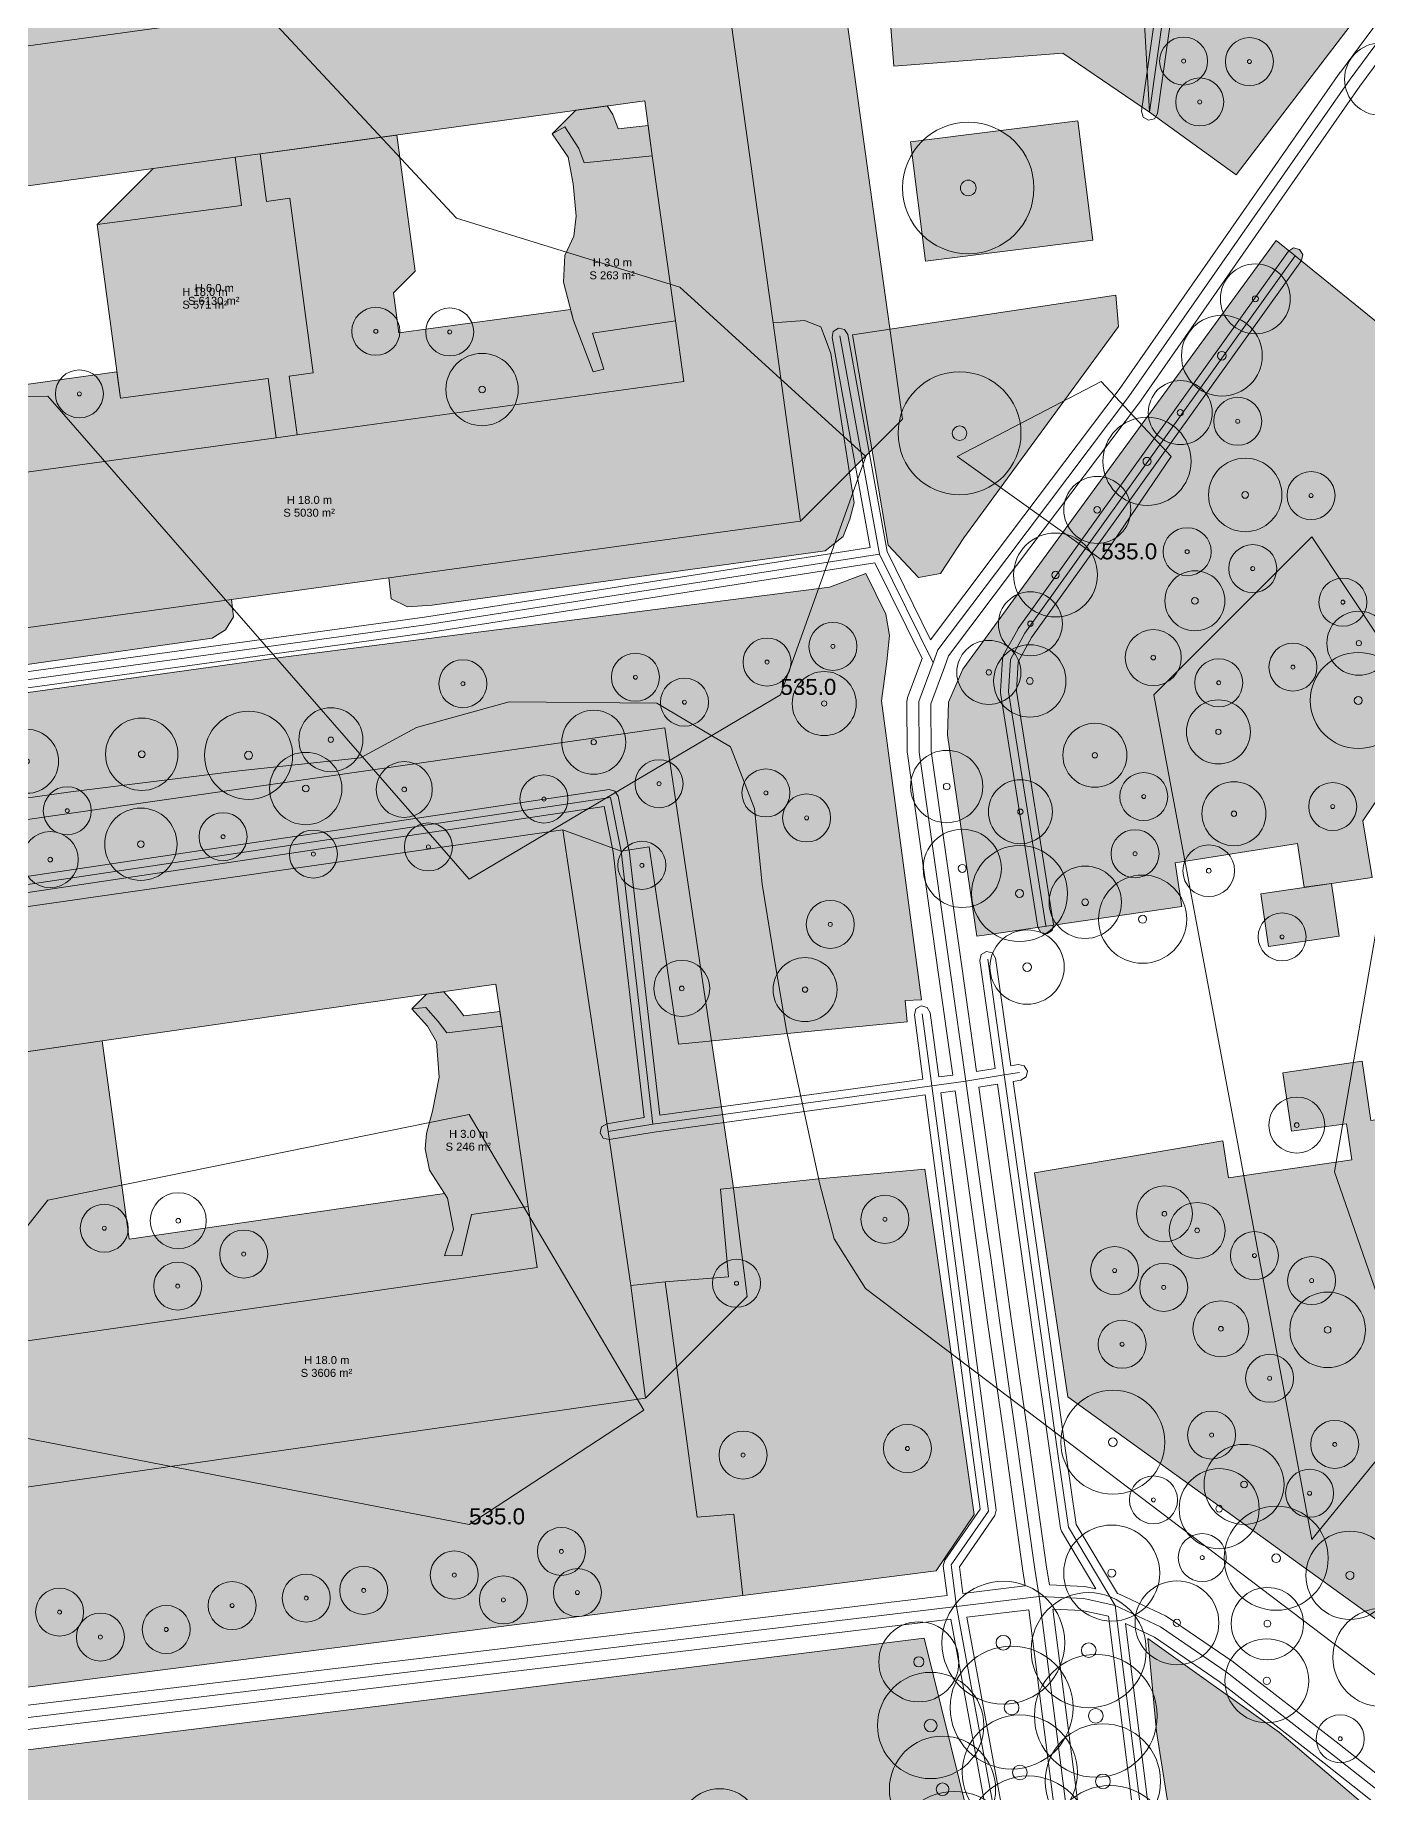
# Model space of a CAD drawing. Header units: metres. Extents: x -6 to 981, y -3 to 1020.
# Drawn here: x 485.7 to 652.2, y 622.7 to 842.3 of the extents above; entities that cross this region are included whole.
import ezdxf

# ---------------------------------------------------------------- set-up
doc = ezdxf.new("R2010")
doc.units = ezdxf.units.M
doc.header["$MEASUREMENT"] = 0
for name, color, linetype, lineweight, true_color in [('TPX_BUILDING_AREAS_TEXT', 7, 'CONTINUOUS', 0, 0x000000), ('TPX_BUILDING_HEIGHTS_TEXT', 7, 'CONTINUOUS', 0, 0x000000), ('TPX_BUILDINGS', 7, 'CONTINUOUS', 0, 0x000000), ('TPX_BUILDINGS_HATCH', 7, 'CONTINUOUS', 0, 0xf0f0f0), ('TPX_BUILDINGS_SHADOWS_HATCH', 7, 'CONTINUOUS', 0, 0x000000), ('TPX_BUILDINGS_SHADOWS_OUTLINES', 7, 'CONTINUOUS', 0, 0x000000), ('TPX_CONTOUR_LINES_5M', 7, 'CONTINUOUS', 0, 0x969696), ('TPX_CONTOUR_LINES_5M_TEXT', 7, 'CONTINUOUS', 0, 0x000000), ('TPX_ROADS_AXES', 7, 'CONTINUOUS', 0, 0x323232), ('TPX_ROADS_CONTOURS', 7, 'CONTINUOUS', 0, 0x646464), ('TPX_ROADS_HATCH', 7, 'CONTINUOUS', 0, 0xc8c8c8), ('TPX_VEGETATION_GREEN_SPACES', 7, 'CONTINUOUS', 0, 0x58ba48), ('TPX_VEGETATION_GREEN_SPACES_HATCH', 7, 'CONTINUOUS', 0, 0x58ba48), ('TPX_VEGETATION_TREES_INDIVIDUAL', 7, 'CONTINUOUS', 0, 0x136734), ('TPX_WATERWAYS', 7, 'CONTINUOUS', 0, 0x7aafdf)]:
    doc.layers.add(name, color=color, linetype=linetype, lineweight=lineweight, true_color=true_color)
doc.styles.add('TPX_TEXTE', font='arial.ttf')

# ---------------------------------------------------------------- blocks, each defined once
blk = doc.blocks.new('TREETR005_CR052')
at = {"layer": 'TPX_VEGETATION_TREES_INDIVIDUAL'}
for radius in [5.24, 0.458]:
    blk.add_circle((0, 0, 0.04), radius, dxfattribs=at)
blk = doc.blocks.new('TREETR004_CR044')
at = {"layer": 'TPX_VEGETATION_TREES_INDIVIDUAL'}
for radius in [4.37, 0.375]:
    blk.add_circle((0, 0, 0.04), radius, dxfattribs=at)
blk = doc.blocks.new('TREETR004_CR042')
at = {"layer": 'TPX_VEGETATION_TREES_INDIVIDUAL'}
for radius in [4.19, 0.417]:
    blk.add_circle((0, 0, 0.04), radius, dxfattribs=at)
blk = doc.blocks.new('TREETR003_CR032')
at = {"layer": 'TPX_VEGETATION_TREES_INDIVIDUAL'}
for radius in [3.23, 0.292]:
    blk.add_circle((0, 0, 0.04), radius, dxfattribs=at)
blk = doc.blocks.new('TREETR003_CR040')
at = {"layer": 'TPX_VEGETATION_TREES_INDIVIDUAL'}
for radius in [4, 0.333]:
    blk.add_circle((0, 0, 0.04), radius, dxfattribs=at)
blk = doc.blocks.new('TREETR009_CR077')
at = {"layer": 'TPX_VEGETATION_TREES_INDIVIDUAL'}
for radius in [7.68, 0.914]:
    blk.add_circle((0, 0, 0.04), radius, dxfattribs=at)
blk = doc.blocks.new('TREETR010_CR082')
at = {"layer": 'TPX_VEGETATION_TREES_INDIVIDUAL'}
for radius in [8.21, 0.978]:
    blk.add_circle((0, 0, 0.04), radius, dxfattribs=at)
blk = doc.blocks.new('TREETR003_CR030')
at = {"layer": 'TPX_VEGETATION_TREES_INDIVIDUAL'}
for radius in [3, 0.25]:
    blk.add_circle((0, 0, 0.04), radius, dxfattribs=at)
blk = doc.blocks.new('TREETR003_CR035')
at = {"layer": 'TPX_VEGETATION_TREES_INDIVIDUAL'}
for radius in [3.5, 0.292]:
    blk.add_circle((0, 0, 0.04), radius, dxfattribs=at)
blk = doc.blocks.new('TREETR005_CR065')
at = {"layer": 'TPX_VEGETATION_TREES_INDIVIDUAL'}
for radius in [6.5, 0.542]:
    blk.add_circle((0, 0, 0.04), radius, dxfattribs=at)
blk = doc.blocks.new('TREETR005_CR049')
at = {"layer": 'TPX_VEGETATION_TREES_INDIVIDUAL'}
for radius in [4.89, 0.5]:
    blk.add_circle((0, 0, 0.04), radius, dxfattribs=at)
blk = doc.blocks.new('TREETR004_CR047')
at = {"layer": 'TPX_VEGETATION_TREES_INDIVIDUAL'}
for radius in [4.72, 0.417]:
    blk.add_circle((0, 0, 0.04), radius, dxfattribs=at)
blk = doc.blocks.new('TREETR005_CR060')
at = {"layer": 'TPX_VEGETATION_TREES_INDIVIDUAL'}
for radius in [6, 0.5]:
    blk.add_circle((0, 0, 0.04), radius, dxfattribs=at)
blk = doc.blocks.new('TREETR008_CR066')
at = {"layer": 'TPX_VEGETATION_TREES_INDIVIDUAL'}
for radius in [6.64, 0.792]:
    blk.add_circle((0, 0, 0.04), radius, dxfattribs=at)
blk = doc.blocks.new('TREETR005_CR062')
at = {"layer": 'TPX_VEGETATION_TREES_INDIVIDUAL'}
for radius in [6.15, 0.542]:
    blk.add_circle((0, 0, 0.04), radius, dxfattribs=at)
blk = doc.blocks.new('TREETR009_CR072')
at = {"layer": 'TPX_VEGETATION_TREES_INDIVIDUAL'}
for radius in [7.2, 0.917]:
    blk.add_circle((0, 0, 0.04), radius, dxfattribs=at)
blk = doc.blocks.new('TREETR006_CR050')
at = {"layer": 'TPX_VEGETATION_TREES_INDIVIDUAL'}
for radius in [5, 0.625]:
    blk.add_circle((0, 0, 0.04), radius, dxfattribs=at)
blk = doc.blocks.new('TREETR005_CR055')
at = {"layer": 'TPX_VEGETATION_TREES_INDIVIDUAL'}
for radius in [5.51, 0.5]:
    blk.add_circle((0, 0, 0.04), radius, dxfattribs=at)
blk = doc.blocks.new('TREETR005_CR046')
at = {"layer": 'TPX_VEGETATION_TREES_INDIVIDUAL'}
for radius in [4.64, 0.542]:
    blk.add_circle((0, 0, 0.04), radius, dxfattribs=at)
blk = doc.blocks.new('TREETR005_CR051')
at = {"layer": 'TPX_VEGETATION_TREES_INDIVIDUAL'}
for radius in [5.05, 0.542]:
    blk.add_circle((0, 0, 0.04), radius, dxfattribs=at)
blk = doc.blocks.new('TREETR004_CR038')
at = {"layer": 'TPX_VEGETATION_TREES_INDIVIDUAL'}
for radius in [3.75, 0.417]:
    blk.add_circle((0, 0, 0.04), radius, dxfattribs=at)
blk = doc.blocks.new('TREETR004_CR050')
at = {"layer": 'TPX_VEGETATION_TREES_INDIVIDUAL'}
for radius in [5, 0.417]:
    blk.add_circle((0, 0, 0.04), radius, dxfattribs=at)
blk = doc.blocks.new('TREETR004_CR046')
at = {"layer": 'TPX_VEGETATION_TREES_INDIVIDUAL'}
for radius in [4.59, 0.417]:
    blk.add_circle((0, 0, 0.04), radius, dxfattribs=at)
blk = doc.blocks.new('TREETR004_CR045')
at = {"layer": 'TPX_VEGETATION_TREES_INDIVIDUAL'}
for radius in [4.52, 0.417]:
    blk.add_circle((0, 0, 0.04), radius, dxfattribs=at)
blk = doc.blocks.new('TREETR004_CR040')
at = {"layer": 'TPX_VEGETATION_TREES_INDIVIDUAL'}
for radius in [4, 0.375]:
    blk.add_circle((0, 0, 0.04), radius, dxfattribs=at)

msp = doc.modelspace()

# ---------------------------------------------------------------- hatches: boundary and pattern name
at = {"layer": 'TPX_BUILDINGS_HATCH'}
h = msp.add_hatch(color=256, dxfattribs=at)
h.paths.add_polyline_path([(509.03, 844.35), (446.89, 835.79), (449.28, 818.61), (456.77, 819.65), (460.63, 820.18), (510.65, 827.08), (511.46, 821.05), (493.43, 818.68), (496.32, 796.99), (514.8, 799.43), (515.78, 792.03), (465.79, 785.13), (462.84, 784.72), (454.07, 783.52), (456.73, 764.45), (510.23, 771.81), (529.88, 774.52), (581.34, 781.6), (577.9, 806.37), (575.6, 822.91), (571.41, 852.94), (562.67, 851.74), (558.16, 851.12), (512.13, 844.78), (506.97, 879.75), (502.93, 879.2), (503.72, 873.84), (485.75, 871.22), (487.1, 862.02), (488.9, 849.84), (507.82, 852.6), (509.03, 844.35)])
h.paths.add_polyline_path([(513.79, 827.5), (561.86, 834.14), (562.81, 827.28), (565.69, 806.63), (566.75, 799.05), (518.41, 792.39), (517.43, 799.72), (520.43, 800.12), (517.51, 821.96), (514.57, 821.57), (513.79, 827.5)], flags=16)
for points in [[(509.03, 844.35), (446.89, 835.79), (449.28, 818.61), (456.77, 819.65), (460.63, 820.18), (510.65, 827.08), (513.79, 827.5), (561.86, 834.14), (562.81, 827.28), (565.69, 806.63), (566.75, 799.05), (518.41, 792.39), (515.78, 792.03), (465.79, 785.13), (462.84, 784.72), (454.07, 783.52), (456.73, 764.45), (510.23, 771.81), (529.88, 774.52), (581.34, 781.6), (577.9, 806.37), (575.6, 822.91), (571.41, 852.94), (562.67, 851.74), (558.16, 851.12), (512.13, 844.78), (509.03, 844.35)], [(551.86, 830.87), (550.29, 829.99), (552.28, 827.09), (552.91, 823.75), (553.29, 819.7), (552.98, 817.24), (551.87, 814.8), (551.7, 811.46), (552.94, 806.67), (555.43, 800.26), (556.76, 800.58), (555.33, 805.11), (565.69, 806.63), (562.81, 827.28), (554.28, 826.39), (553.63, 828.19), (551.86, 830.87)], [(551.86, 830.87), (550.29, 829.99), (552.28, 827.09), (552.91, 823.75), (553.29, 819.7), (552.98, 817.24), (551.87, 814.8), (551.7, 811.46), (552.94, 806.67), (555.43, 800.26), (556.76, 800.58), (555.33, 805.11), (565.69, 806.63), (562.81, 827.28), (554.28, 826.39), (553.63, 828.19), (551.86, 830.87)], [(511.46, 821.05), (493.43, 818.68), (496.32, 796.99), (514.8, 799.43), (515.78, 792.03), (518.41, 792.39), (517.43, 799.72), (520.43, 800.12), (517.51, 821.96), (514.57, 821.57), (513.79, 827.5), (510.65, 827.08), (511.46, 821.05)], [(551.64, 743.03), (464.12, 730.47), (465.11, 723.6), (466.69, 712.72), (475.94, 714.05), (479.84, 714.62), (543.27, 723.73), (544.03, 718.48), (547.31, 695.96), (548.41, 688.32), (484.71, 679.17), (481.38, 678.69), (470.94, 677.18), (473.54, 659.28), (561.95, 671.98), (560.14, 686.08), (557.27, 705.32), (551.64, 743.03)], [(534.51, 720.82), (532.75, 720.64), (534.69, 718.49), (535.84, 716.55), (536.17, 712.11), (535.35, 707.87), (534.6, 705.09), (534.43, 703.16), (534.95, 700.51), (537.19, 697.01), (537.94, 693.13), (536.82, 689.78), (539.02, 689.85), (540.22, 694.96), (547.31, 695.96), (544.03, 718.48), (537.14, 717.67), (536.05, 719.07), (534.51, 720.82)]]:
    msp.add_hatch(color=256, dxfattribs=at).paths.add_polyline_path(points)
at = {"layer": 'TPX_BUILDINGS_SHADOWS_HATCH'}
for points in [[(499.15, 903.98), (490.66, 895.49), (563.72, 905.39), (565.04, 895.68), (568.82, 895.91), (570.77, 900.19), (571.82, 900.37), (569.67, 893.83), (569.6, 889.56), (570.89, 884.65), (572.42, 881.75), (573.96, 878.84), (575.7, 873.49), (575.66, 868.6), (572.46, 861.96), (569.75, 859.75), (561.64, 858.4), (562.67, 851.74), (571.41, 852.94), (575.6, 822.91), (577.9, 806.37), (581.34, 781.6), (594.07, 794.33), (590.63, 819.1), (588.33, 835.64), (584.14, 865.67), (575.4, 864.47), (574.91, 864.4), (576.71, 866.2), (579.9, 872.84), (579.95, 877.73), (578.21, 883.09), (576.67, 886), (575.13, 888.89), (573.84, 893.8), (573.87, 895.51), (574.61, 896.25), (574.23, 899.04), (576.06, 904.61), (575.01, 904.43), (573.67, 903.09), (573.53, 904.16), (572.2, 913.87), (499.15, 903.98)], [(459.62, 848.52), (446.89, 835.79), (509.03, 844.35), (507.82, 852.6), (488.9, 849.84), (488.51, 852.5), (459.62, 848.52)], [(553.25, 832.95), (550.29, 829.99), (551.86, 830.87), (553.63, 828.19), (554.28, 826.39), (562.81, 827.28), (562.29, 831.03), (558.52, 830.64), (557.87, 832.43), (557.17, 833.49), (553.25, 832.95)], [(515.38, 827.72), (513.79, 827.5), (514.57, 821.57), (517.51, 821.96), (520.43, 800.12), (517.43, 799.72), (518.41, 792.39), (566.75, 799.05), (565.69, 806.63), (555.33, 805.11), (556.76, 800.58), (555.43, 800.26), (552.94, 806.67), (552.58, 808.07), (531.14, 805.12), (530.46, 810.15), (533.16, 812.84), (530.88, 829.86), (515.38, 827.72)], [(500.42, 825.67), (493.43, 818.68), (511.46, 821.05), (510.65, 827.08), (500.42, 825.67)], [(461.54, 820.3), (460.63, 820.18), (465.79, 785.13), (515.78, 792.03), (514.8, 799.43), (496.32, 796.99), (495.89, 800.26), (478.52, 797.86), (474.94, 822.15), (461.54, 820.3)], [(476.84, 743.2), (464.12, 730.47), (551.64, 743.03), (557.27, 705.32), (560.14, 686.08), (561.95, 671.98), (574.68, 684.7), (572.86, 698.81), (569.99, 718.05), (564.37, 755.76), (476.84, 743.2)], [(534.6, 722.48), (532.75, 720.64), (534.51, 720.82), (536.05, 719.07), (537.14, 717.67), (544.03, 718.48), (543.76, 720.32), (539.26, 719.79), (538.17, 721.19), (536.76, 722.79), (534.6, 722.48)], [(481.95, 714.92), (479.84, 714.62), (484.71, 679.17), (548.41, 688.32), (547.31, 695.96), (540.22, 694.96), (539.02, 689.85), (536.82, 689.78), (537.94, 693.13), (537.19, 697.01), (536.84, 697.56), (497.44, 691.89), (494.03, 716.66), (481.95, 714.92)]]:
    msp.add_hatch(color=256, dxfattribs=at).paths.add_polyline_path(points)
at = {"layer": 'TPX_ROADS_HATCH'}
msp.add_hatch(color=256, dxfattribs=at).paths.add_polyline_path([(606.56, 764.37), (606.33, 760.35), (606.34, 760.14), (610.99, 730.86), (611.39, 730.21), (612.14, 730.03), (612.79, 730.43), (612.97, 731.18), (608.34, 760.34), (608.55, 764.03), (610.21, 767.05), (643.95, 814.18), (644.12, 814.92), (643.72, 815.57), (642.97, 815.75), (642.32, 815.34), (608.55, 768.17), (608.49, 768.07), (606.68, 764.8), (606.56, 764.37)])
at = {"layer": 'TPX_VEGETATION_GREEN_SPACES_HATCH'}
for points in [[(525.62, 992.13), (508.15, 970.02), (570.08, 926.01), (568.25, 917.02), (588.47, 898.71), (589.11, 888.68), (607.4, 890.09), (623.02, 866.65), (624.96, 832.7), (635.8, 824.88), (663.74, 861.48), (684.19, 886.56), (684.22, 892.2), (682.48, 894.97), (680.12, 896.6), (675.37, 897.54), (669.48, 899.37), (655.03, 903.6), (644.38, 908.33), (631.45, 916.15), (614.79, 928.13), (591.5, 945.1), (528.12, 991.91), (525.62, 992.13)], [(607.4, 890.09), (589.11, 888.68), (593.01, 838.48), (614.12, 840.11), (624.96, 832.7), (623.02, 866.65), (607.4, 890.09)], [(615.98, 831.65), (595.07, 829.03), (596.95, 814.08), (617.86, 816.7), (615.98, 831.65)], [(599.81, 758.99), (599.69, 754.87), (603.38, 729.74), (605.77, 730.08), (629.01, 733.46), (628.14, 738.89), (643.43, 741.3), (644.3, 735.88), (647.68, 736.31), (652.79, 737.07), (651.61, 744.17), (662.82, 760.82), (656.63, 803.85), (643.14, 814.76), (640.77, 816.67), (601.63, 763.11), (599.81, 758.99)], [(620.74, 809.85), (587.84, 804.88), (592.28, 778.6), (596.07, 774.55), (598.83, 775.06), (601.73, 779.53), (621.09, 805.95), (620.74, 809.85)], [(581.34, 781.6), (529.88, 774.52), (530.15, 771.91), (532.2, 770.88), (535.29, 771.1), (584.43, 777.91), (586.68, 779.69), (587.51, 781.84), (588.04, 783.88), (585.14, 802.56), (584.42, 804.48), (583.88, 805.89), (581.84, 806.68), (577.9, 806.37), (581.34, 781.6)], [(451.96, 757.08), (438.73, 755.12), (443.13, 720.41), (447.17, 720.6), (465.11, 723.6), (464.12, 730.47), (551.64, 743.03), (558.91, 740.37), (562.42, 740.91), (566.1, 716.26), (579.69, 717.56), (594.66, 719.03), (594.42, 721.68), (596.46, 721.77), (591.45, 759.13), (592.14, 764.06), (592.46, 767.32), (591.99, 769.97), (589.48, 775.06), (584.97, 773.34), (515.36, 764.44), (452.11, 755.65), (451.96, 757.08)], [(510.23, 771.81), (456.73, 764.45), (457.4, 759.81), (507.81, 766.99), (509.46, 768.02), (510.48, 769.65), (510.23, 771.81)], [(647.68, 736.31), (638.85, 735.02), (639.84, 728.43), (648.66, 729.73), (647.68, 736.31)], [(447.17, 720.6), (443.13, 720.41), (454.58, 635.07), (458.29, 632.5), (555.63, 644.97), (574.13, 647.34), (572.99, 657.52), (568.4, 657.12), (564.43, 686.55), (560.14, 686.08), (561.95, 671.98), (473.54, 659.28), (469.3, 664.23), (456.37, 662.79), (447.17, 720.6)], [(634.12, 704.18), (610.56, 700.15), (614.76, 672.17), (674.93, 628.73), (681.53, 637.08), (683.28, 639.4), (679.02, 642.62), (672.82, 685.66), (673.66, 686.79), (658.76, 700.56), (657.7, 707.41), (652.61, 706.71), (651.52, 714.1), (641.63, 712.67), (642.71, 705.37), (649.59, 706.3), (650.25, 701.79), (634.81, 699.53), (634.12, 704.18)], [(572.32, 687.16), (564.43, 686.55), (568.4, 657.12), (572.99, 657.52), (574.13, 647.34), (598.28, 650.44), (603.05, 657.47), (596.88, 700.63), (583.64, 699.4), (571.32, 698.13), (572.32, 687.16)], [(413.76, 595.67), (398.06, 575.6), (420.86, 559.07), (432.81, 568.61), (441.94, 572), (451.04, 573.35), (460.28, 573), (466.42, 570.39), (472.53, 565.1), (478.11, 558.27), (481.35, 548.02), (481.24, 536.14), (478.83, 525.05), (470.96, 513.07), (518.01, 477.31), (595.93, 582.98), (599.29, 591.8), (603.12, 605.73), (602.31, 619.63), (596.77, 642), (447.57, 623.43), (410.28, 618.84), (413.76, 595.67)], [(623.98, 581.77), (591.94, 537.79), (610.08, 524.24), (666.95, 598.59), (667.97, 603.82), (666.27, 608.86), (641.18, 630.21), (624.75, 641.98), (625.81, 630.36), (630.4, 601.46), (623.98, 581.77)]]:
    msp.add_hatch(color=256, dxfattribs=at).paths.add_polyline_path(points)

# ---------------------------------------------------------------- linework, layer by layer
at = {"layer": 'TPX_BUILDINGS', "elevation": 0.04}
for points in [[(456.73, 764.45), (510.23, 771.81), (529.88, 774.52), (581.34, 781.6), (577.9, 806.37), (575.6, 822.91), (571.41, 852.94), (562.67, 851.74), (558.16, 851.12), (512.13, 844.78), (506.97, 879.75), (502.93, 879.2), (503.72, 873.84), (485.75, 871.22), (487.1, 862.02), (488.9, 849.84), (507.82, 852.6), (509.03, 844.35), (446.89, 835.79)], [(456.73, 764.45), (510.23, 771.81), (529.88, 774.52), (581.34, 781.6), (577.9, 806.37), (575.6, 822.91), (571.41, 852.94), (562.67, 851.74), (558.16, 851.12), (512.13, 844.78), (509.03, 844.35), (446.89, 835.79)], [(460.63, 820.18), (510.65, 827.08), (513.79, 827.5), (561.86, 834.14), (562.81, 827.28), (565.69, 806.63), (566.75, 799.05), (518.41, 792.39), (515.78, 792.03), (465.79, 785.13)], [(460.63, 820.18), (510.65, 827.08), (511.46, 821.05), (493.43, 818.68), (496.32, 796.99), (514.8, 799.43), (515.78, 792.03), (465.79, 785.13)]]:
    msp.add_lwpolyline(points, dxfattribs=at)
for points in [[(513.79, 827.5), (561.86, 834.14), (562.81, 827.28), (565.69, 806.63), (566.75, 799.05), (518.41, 792.39), (517.43, 799.72), (520.43, 800.12), (517.51, 821.96), (514.57, 821.57)], [(551.86, 830.87), (550.29, 829.99), (552.28, 827.09), (552.91, 823.75), (553.29, 819.7), (552.98, 817.24), (551.87, 814.8), (551.7, 811.46), (552.94, 806.67), (555.43, 800.26), (556.76, 800.58), (555.33, 805.11), (565.69, 806.63), (562.81, 827.28), (554.28, 826.39), (553.63, 828.19)], [(551.86, 830.87), (550.29, 829.99), (552.28, 827.09), (552.91, 823.75), (553.29, 819.7), (552.98, 817.24), (551.87, 814.8), (551.7, 811.46), (552.94, 806.67), (555.43, 800.26), (556.76, 800.58), (555.33, 805.11), (565.69, 806.63), (562.81, 827.28), (554.28, 826.39), (553.63, 828.19)], [(511.46, 821.05), (493.43, 818.68), (496.32, 796.99), (514.8, 799.43), (515.78, 792.03), (518.41, 792.39), (517.43, 799.72), (520.43, 800.12), (517.51, 821.96), (514.57, 821.57), (513.79, 827.5), (510.65, 827.08)], [(551.64, 743.03), (464.12, 730.47), (465.11, 723.6), (466.69, 712.72), (475.94, 714.05), (479.84, 714.62), (543.27, 723.73), (544.03, 718.48), (547.31, 695.96), (548.41, 688.32), (484.71, 679.17), (481.38, 678.69), (470.94, 677.18), (473.54, 659.28), (561.95, 671.98), (560.14, 686.08), (557.27, 705.32)], [(534.51, 720.82), (532.75, 720.64), (534.69, 718.49), (535.84, 716.55), (536.17, 712.11), (535.35, 707.87), (534.6, 705.09), (534.43, 703.16), (534.95, 700.51), (537.19, 697.01), (537.94, 693.13), (536.82, 689.78), (539.02, 689.85), (540.22, 694.96), (547.31, 695.96), (544.03, 718.48), (537.14, 717.67), (536.05, 719.07)]]:
    msp.add_lwpolyline(points, close=True, dxfattribs=at)
at = {"layer": 'TPX_BUILDINGS_SHADOWS_OUTLINES', "elevation": 0.04}
msp.add_lwpolyline([(571.41, 852.94), (575.6, 822.91), (577.9, 806.37), (581.34, 781.6), (594.07, 794.33), (590.63, 819.1), (588.33, 835.64), (584.14, 865.67)], dxfattribs=at)
for points in [[(459.62, 848.52), (446.89, 835.79), (509.03, 844.35), (507.82, 852.6), (488.9, 849.84), (488.51, 852.5)], [(553.25, 832.95), (550.29, 829.99), (551.86, 830.87), (553.63, 828.19), (554.28, 826.39), (562.81, 827.28), (562.29, 831.03), (558.52, 830.64), (557.87, 832.43), (557.17, 833.49)], [(515.38, 827.72), (513.79, 827.5), (514.57, 821.57), (517.51, 821.96), (520.43, 800.12), (517.43, 799.72), (518.41, 792.39), (566.75, 799.05), (565.69, 806.63), (555.33, 805.11), (556.76, 800.58), (555.43, 800.26), (552.94, 806.67), (552.58, 808.07), (531.14, 805.12), (530.46, 810.15), (533.16, 812.84), (530.88, 829.86)], [(500.42, 825.67), (493.43, 818.68), (511.46, 821.05), (510.65, 827.08)], [(461.54, 820.3), (460.63, 820.18), (465.79, 785.13), (515.78, 792.03), (514.8, 799.43), (496.32, 796.99), (495.89, 800.26), (478.52, 797.86), (474.94, 822.15)], [(476.84, 743.2), (464.12, 730.47), (551.64, 743.03), (557.27, 705.32), (560.14, 686.08), (561.95, 671.98), (574.68, 684.7), (572.86, 698.81), (569.99, 718.05), (564.37, 755.76)], [(534.6, 722.48), (532.75, 720.64), (534.51, 720.82), (536.05, 719.07), (537.14, 717.67), (544.03, 718.48), (543.76, 720.32), (539.26, 719.79), (538.17, 721.19), (536.76, 722.79)], [(481.95, 714.92), (479.84, 714.62), (484.71, 679.17), (548.41, 688.32), (547.31, 695.96), (540.22, 694.96), (539.02, 689.85), (536.82, 689.78), (537.94, 693.13), (537.19, 697.01), (536.84, 697.56), (497.44, 691.89), (494.03, 716.66)]]:
    msp.add_lwpolyline(points, close=True, dxfattribs=at)
at = {"layer": 'TPX_CONTOUR_LINES_5M', "elevation": 0.05}
for points in [[(460.9, 845.24), (440.98, 819.49), (460.9, 797.19), (487.24, 797.24), (539.91, 736.85), (578.82, 759.89), (589.5, 789.69), (566.25, 810.83), (538.34, 819.49), (513.58, 845.99), (460.9, 845.24)], [(618.92, 799.05), (600.91, 789.69), (618.92, 776.83), (627.64, 789.69), (618.92, 799.05)], [(645.26, 779.63), (625.49, 759.89), (645.26, 654.33), (658.4, 670.49), (648.06, 700.29), (658.35, 759.89), (645.26, 779.63)], [(539.91, 707.45), (487.24, 696.75), (466.49, 670.49), (539.91, 656.23), (561.73, 670.49), (539.91, 707.45)]]:
    msp.add_lwpolyline(points, dxfattribs=at)
at = {"layer": 'TPX_ROADS_AXES', "elevation": 0.03}
for points in [[(624.96, 832.7), (626.79, 845.63), (626.17, 854.57), (626.27, 859.36), (628.71, 864.51), (628.13, 870.9), (627.32, 874.56), (627.37, 885.73), (622.7, 895.04), (618.85, 910.1), (617.88, 915.52)], [(696.39, 900.29), (688.67, 889.08), (650.02, 836.84), (622.37, 797.17), (607.13, 776.95), (598.51, 765.52), (597.91, 763.89), (596.13, 759.05)], [(611.17, 647.23), (600.83, 645.98), (451.34, 628.11), (451.03, 630.64), (450.29, 635.53), (445.49, 667.28), (436.43, 729.62), (435.88, 733.37), (433.32, 749.94), (432.79, 754.21), (422.63, 835.19)], [(643.14, 814.76), (609.36, 767.59), (607.56, 764.31), (607.33, 760.29)], [(586.26, 804.75), (591.2, 777.49), (597.91, 763.89)], [(432.79, 754.21), (451.96, 757.08), (458.57, 758.19), (534.48, 768.63), (591.2, 777.49)], [(607.33, 760.29), (611.98, 731.02)], [(596.13, 759.05), (596.18, 752.75), (600.04, 725.45), (601.99, 711.6), (604.64, 692.83), (605.1, 689.54), (606.2, 681.7), (608.22, 667.67)], [(436.43, 729.62), (452.05, 731.32), (557.57, 747.06), (558.91, 740.37), (562.88, 706.23)], [(604.73, 726.85), (606.79, 712.39), (611.45, 679.55), (613.51, 665.03), (614.81, 655.89), (620.66, 646.1), (625.27, 609.26), (625.65, 599.93), (625.01, 590.26), (621.44, 582.09), (592.83, 542.49), (590.22, 539.09), (585.14, 532.43), (581.74, 527.97), (546.15, 480.72), (539.35, 471.54), (516.92, 441.28), (492.71, 408.63), (443.8, 341.55), (442.71, 340.04), (357.51, 223.66), (344.49, 205.64)], [(324.28, 215.55), (475.95, 418.9), (514.93, 469.78), (516.97, 472.56), (519.58, 476.04), (594.17, 575.38), (597.58, 580.77), (601.9, 590.18), (603.8, 597.49), (605.57, 605.86), (605.89, 618.61), (600.83, 645.98), (600.17, 651.18), (604.81, 657.89), (603.12, 670.56), (601.32, 684.16), (597.76, 711.02), (596.55, 720.04)], [(557.27, 705.32), (562.88, 706.23), (595.67, 710.73), (597.76, 711.02), (601.99, 711.6), (606.79, 712.39), (608.7, 712.72)], [(611.17, 647.23), (610.6, 650.63), (608.22, 667.67)], [(231.76, 75.89), (256.8, 106.55), (263.95, 116.38), (277.32, 134.39), (285.12, 145.28), (303.18, 169.54), (315.3, 185.64), (319.69, 191.47), (332.65, 209.63), (485.39, 412.39), (524.62, 466.57), (577.79, 537.9), (611.21, 582.72), (614.3, 590.33), (615.63, 596.45), (616.36, 601.55), (616.07, 608.93), (611.17, 647.23)], [(668.85, 610.88), (647.72, 627.56), (634.54, 637.81), (626.31, 643.44), (620.66, 646.1), (616.73, 646.96), (611.17, 647.23)]]:
    msp.add_lwpolyline(points, dxfattribs=at)
at = {"layer": 'TPX_ROADS_CONTOURS', "elevation": 0.03}
for points in [[(686.47, 888.63), (648.81, 837.73), (648.79, 837.7), (621.15, 798.05), (605.93, 777.86), (597.59, 766.79), (592.16, 777.81), (587.24, 804.93), (586.83, 805.57), (586.08, 805.74), (585.43, 805.32), (585.27, 804.57), (590.04, 778.32), (534.33, 769.62), (458.43, 759.18)], [(669.78, 612.06), (648.65, 628.74), (635.46, 638.99), (635.39, 639.05), (627.15, 644.68), (626.95, 644.8), (621.29, 647.46), (620.94, 647.57), (615.78, 656.23), (614.5, 665.17), (612.44, 679.69), (607.91, 711.57), (608.87, 711.73), (609.52, 712.14), (609.69, 712.88), (609.28, 713.53), (608.54, 713.7), (607.63, 713.55), (605.72, 727), (605.33, 727.65), (604.59, 727.84), (603.93, 727.46), (603.74, 726.71), (605.66, 713.22), (603.33, 712.83), (601.52, 725.66), (597.68, 752.86), (597.63, 758.79), (599.32, 763.37), (599.84, 764.79), (608.32, 776.05), (623.57, 796.27), (623.6, 796.31), (651.24, 835.97), (689.65, 887.88)], [(625.79, 845.67), (623.97, 832.84), (624.16, 832.1), (624.82, 831.71), (625.56, 831.9), (625.95, 832.56), (627.78, 845.49)], [(458.72, 757.2), (534.61, 767.64), (534.63, 767.64), (590.63, 776.39), (596.52, 764.45), (594.72, 759.56), (594.63, 759.03), (594.68, 752.74), (594.7, 752.54), (598.55, 725.24), (600.37, 712.38), (598.61, 712.14), (597.54, 720.17), (597.16, 720.83), (596.42, 721.03), (595.76, 720.65), (595.56, 719.91), (596.63, 711.87), (595.53, 711.72), (563.76, 707.36), (559.91, 740.49), (559.89, 740.57), (558.55, 747.25), (558.14, 747.88), (557.42, 748.05), (451.92, 732.31)], [(453.17, 730.47), (556.78, 745.93), (557.92, 740.22), (561.78, 707.06), (557.11, 706.3), (556.46, 705.9), (556.28, 705.16), (556.68, 704.51), (557.43, 704.33), (563.03, 705.24), (595.8, 709.73), (596.9, 709.89), (600.33, 684.03), (602.13, 670.43), (603.77, 658.14), (599.35, 651.75), (599.18, 651.06), (599.65, 647.35), (452.65, 629.78)]]:
    msp.add_lwpolyline(points, dxfattribs=at)
for points in [[(606.56, 764.37), (606.33, 760.35), (606.34, 760.14), (610.99, 730.86), (611.39, 730.21), (612.14, 730.03), (612.79, 730.43), (612.97, 731.18), (608.34, 760.34), (608.55, 764.03), (610.21, 767.05), (643.95, 814.18), (644.12, 814.92), (643.72, 815.57), (642.97, 815.75), (642.32, 815.34), (608.55, 768.17), (608.49, 768.07), (606.68, 764.8)], [(598.88, 710.16), (600.65, 710.4), (603.15, 692.62), (603.62, 689.33), (604.71, 681.49), (606.73, 667.45), (609.11, 650.42), (609.43, 648.53), (601.63, 647.59), (601.21, 650.93), (605.63, 657.32), (605.8, 658.02), (604.11, 670.69), (602.31, 684.29)], [(603.61, 710.85), (605.94, 711.24), (610.46, 679.41), (612.52, 664.89), (613.82, 655.75), (613.96, 655.37), (618.26, 648.16), (617.05, 648.42), (616.8, 648.46), (612.45, 648.67), (612.08, 650.86), (609.7, 667.88), (607.68, 681.91), (606.59, 689.75), (606.12, 693.04)], [(392.9, 569.18), (400.37, 578.97), (413.06, 595.5), (413.26, 596.25), (409.13, 624.74), (417.07, 625.74), (446.71, 629.35), (449.65, 629.55), (449.85, 627.93), (450.42, 626.93), (451.52, 626.62), (600.11, 644.38), (604.89, 618.53), (604.57, 605.98), (602.83, 597.72), (600.96, 590.52), (596.7, 581.25), (593.35, 575.95), (518.78, 476.64), (516.78, 473.97), (465.38, 513.55), (423.7, 546.28), (423.68, 546.3)], [(518.36, 472.75), (520.38, 475.44), (594.97, 574.78), (595.02, 574.85), (598.43, 580.23), (598.49, 580.35), (602.81, 589.77), (602.87, 589.93), (604.77, 597.24), (604.78, 597.28), (606.55, 605.66), (606.57, 605.84), (606.89, 618.58), (606.87, 618.79), (602.1, 644.62), (609.87, 645.56), (614.57, 608.81), (614.86, 601.63), (614.16, 596.71), (612.86, 590.77), (609.9, 583.46), (576.59, 538.79), (524.04, 468.3), (522.24, 469.71)], [(579.59, 537.8), (612.42, 581.83), (612.6, 582.16), (615.69, 589.77), (615.77, 590.01), (617.1, 596.13), (617.12, 596.23), (617.85, 601.34), (617.86, 601.61), (617.57, 608.99), (617.56, 609.12), (612.89, 645.65), (616.53, 645.46), (619.82, 644.75), (624.27, 609.17), (624.65, 599.94), (624.03, 590.5), (620.57, 582.59), (592.03, 543.08), (589.42, 539.69), (584.94, 533.82)], [(586.55, 532.63), (591.01, 538.48), (593.64, 541.9), (622.25, 581.51), (622.36, 581.69), (625.93, 589.86), (626.01, 590.19), (626.65, 599.87), (626.65, 599.97), (626.27, 609.3), (626.26, 609.38), (621.95, 643.83), (625.56, 642.13), (633.66, 636.6), (646.8, 626.38), (667.92, 609.7), (670.59, 607.62), (673.45, 605.28), (671.17, 602.2), (608.13, 516.89)]]:
    msp.add_lwpolyline(points, close=True, dxfattribs=at)
at = {"layer": 'TPX_VEGETATION_GREEN_SPACES', "elevation": 0}
for points in [[(525.62, 992.13), (508.15, 970.02), (570.08, 926.01), (568.25, 917.02), (588.47, 898.71), (589.11, 888.68), (607.4, 890.09), (623.02, 866.65), (624.96, 832.7), (635.8, 824.88), (663.74, 861.48), (684.19, 886.56), (684.22, 892.2), (682.48, 894.97), (680.12, 896.6), (675.37, 897.54), (669.48, 899.37), (655.03, 903.6), (644.38, 908.33), (631.45, 916.15), (614.79, 928.13), (591.5, 945.1), (528.12, 991.91)], [(607.4, 890.09), (589.11, 888.68), (593.01, 838.48), (614.12, 840.11), (624.96, 832.7), (623.02, 866.65)], [(615.98, 831.65), (595.07, 829.03), (596.95, 814.08), (617.86, 816.7)], [(599.81, 758.99), (599.69, 754.87), (603.38, 729.74), (605.77, 730.08), (629.01, 733.46), (628.14, 738.89), (643.43, 741.3), (644.3, 735.88), (647.68, 736.31), (652.79, 737.07), (651.61, 744.17), (662.82, 760.82), (656.63, 803.85), (643.14, 814.76), (640.77, 816.67), (601.63, 763.11)], [(620.74, 809.85), (587.84, 804.88), (592.28, 778.6), (596.07, 774.55), (598.83, 775.06), (601.73, 779.53), (621.09, 805.95)], [(581.34, 781.6), (529.88, 774.52), (530.15, 771.91), (532.2, 770.88), (535.29, 771.1), (584.43, 777.91), (586.68, 779.69), (587.51, 781.84), (588.04, 783.88), (585.14, 802.56), (584.42, 804.48), (583.88, 805.89), (581.84, 806.68), (577.9, 806.37)], [(451.96, 757.08), (438.73, 755.12), (443.13, 720.41), (447.17, 720.6), (465.11, 723.6), (464.12, 730.47), (551.64, 743.03), (558.91, 740.37), (562.42, 740.91), (566.1, 716.26), (579.69, 717.56), (594.66, 719.03), (594.42, 721.68), (596.46, 721.77), (591.45, 759.13), (592.14, 764.06), (592.46, 767.32), (591.99, 769.97), (589.48, 775.06), (584.97, 773.34), (515.36, 764.44), (452.11, 755.65)], [(510.23, 771.81), (456.73, 764.45), (457.4, 759.81), (507.81, 766.99), (509.46, 768.02), (510.48, 769.65)], [(647.68, 736.31), (638.85, 735.02), (639.84, 728.43), (648.66, 729.73)], [(447.17, 720.6), (443.13, 720.41), (454.58, 635.07), (458.29, 632.5), (555.63, 644.97), (574.13, 647.34), (572.99, 657.52), (568.4, 657.12), (564.43, 686.55), (560.14, 686.08), (561.95, 671.98), (473.54, 659.28), (469.3, 664.23), (456.37, 662.79)], [(634.12, 704.18), (610.56, 700.15), (614.76, 672.17), (674.93, 628.73), (681.53, 637.08), (683.28, 639.4), (679.02, 642.62), (672.82, 685.66), (673.66, 686.79), (658.76, 700.56), (657.7, 707.41), (652.61, 706.71), (651.52, 714.1), (641.63, 712.67), (642.71, 705.37), (649.59, 706.3), (650.25, 701.79), (634.81, 699.53)], [(572.32, 687.16), (564.43, 686.55), (568.4, 657.12), (572.99, 657.52), (574.13, 647.34), (598.28, 650.44), (603.05, 657.47), (596.88, 700.63), (583.64, 699.4), (571.32, 698.13)], [(413.76, 595.67), (398.06, 575.6), (420.86, 559.07), (432.81, 568.61), (441.94, 572), (451.04, 573.35), (460.28, 573), (466.42, 570.39), (472.53, 565.1), (478.11, 558.27), (481.35, 548.02), (481.24, 536.14), (478.83, 525.05), (470.96, 513.07), (518.01, 477.31), (595.93, 582.98), (599.29, 591.8), (603.12, 605.73), (602.31, 619.63), (596.77, 642), (447.57, 623.43), (410.28, 618.84)], [(623.98, 581.77), (591.94, 537.79), (610.08, 524.24), (666.95, 598.59), (667.97, 603.82), (666.27, 608.86), (641.18, 630.21), (624.75, 641.98), (625.81, 630.36), (630.4, 601.46)]]:
    msp.add_lwpolyline(points, close=True, dxfattribs=at)
at = {"layer": 'TPX_WATERWAYS', "elevation": 0.01}
for points in [[(316.88, 744.25), (325.58, 742.9), (335.06, 740), (354.82, 738.79), (373.35, 743.47), (385.45, 746.92), (397.77, 747.07), (408.01, 743.39), (428.74, 736.54), (449.61, 742.12), (490.11, 747.79), (511.18, 750.4), (526.35, 752.04), (533.32, 755.81), (544.9, 759.02), (563.39, 758.84), (572.58, 753.39), (575.59, 745.7), (576.53, 736.24), (578.13, 726.55), (579.57, 717.95)], [(579.57, 717.95), (583.76, 698.76)], [(583.76, 698.76), (585.55, 691.91), (589.45, 685.72), (674.56, 621.18)]]:
    msp.add_lwpolyline(points, dxfattribs=at)

# ---------------------------------------------------------------- block references
at = {"layer": 'TPX_VEGETATION_TREES_INDIVIDUAL'}
for name, p in [('TREETR003_CR030', (629.22, 839.11, 0.04)), ('TREETR003_CR030', (637.44, 839.04, 0.04)), ('TREETR004_CR045', (653.85, 836.84, 0.04)), ('TREETR003_CR030', (631.23, 833.99, 0.04)), ('TREETR010_CR082', (602.3, 823.24, 0.04)), ('TREETR004_CR044', (638.18, 809.39, 0.04)), ('TREETR003_CR030', (528.25, 805.33, 0.04)), ('TREETR003_CR030', (537.49, 805.25, 0.04)), ('TREETR005_CR051', (634, 802.28, 0.04)), ('TREETR004_CR045', (541.53, 798.05, 0.04)), ('TREETR003_CR030', (491.2, 797.51, 0.04)), ('TREETR009_CR077', (601.21, 792.59, 0.04)), ('TREETR004_CR040', (628.8, 795.17, 0.04)), ('TREETR003_CR030', (635.98, 794.08, 0.04)), ('TREETR005_CR055', (624.64, 789.08, 0.04)), ('TREETR004_CR046', (636.92, 784.88, 0.04)), ('TREETR004_CR042', (618.42, 783.01, 0.04)), ('TREETR003_CR030', (645.14, 784.8, 0.04)), ('TREETR005_CR052', (613.2, 774.88, 0.04)), ('TREETR003_CR030', (629.66, 777.79, 0.04)), ('TREETR003_CR030', (637.86, 775.67, 0.04)), ('TREETR004_CR038', (630.63, 771.65, 0.04)), ('TREETR003_CR030', (649.12, 771.48, 0.04)), ('TREETR003_CR040', (610.06, 768.78, 0.04)), ('TREETR003_CR030', (585.39, 765.95, 0.04)), ('TREETR003_CR040', (651.12, 766.35, 0.04)), ('TREETR003_CR030', (577.15, 763.99, 0.04)), ('TREETR003_CR040', (604.87, 762.7, 0.04)), ('TREETR003_CR035', (625.43, 764.55, 0.04)), ('TREETR003_CR030', (560.7, 762.1, 0.04)), ('TREETR004_CR045', (609.99, 761.63, 0.04)), ('TREETR003_CR030', (642.88, 763.36, 0.04)), ('TREETR005_CR060', (651.05, 759.19, 0.04)), ('TREETR003_CR030', (539.13, 761.29, 0.04)), ('TREETR003_CR040', (584.29, 758.81, 0.04)), ('TREETR003_CR030', (633.61, 761.4, 0.04)), ('TREETR003_CR030', (566.83, 758.98, 0.04)), ('TREETR005_CR055', (512.34, 752.34, 0.04)), ('TREETR003_CR040', (522.63, 754.29, 0.04)), ('TREETR003_CR040', (555.49, 753.98, 0.04)), ('TREETR003_CR040', (633.56, 755.27, 0.04)), ('TREETR004_CR045', (498.99, 752.47, 0.04)), ('TREETR003_CR040', (618.12, 752.35, 0.04)), ('TREETR003_CR040', (484.6, 751.59, 0.04)), ('TREETR004_CR045', (519.49, 748.19, 0.04)), ('TREETR003_CR035', (531.81, 748.07, 0.04)), ('TREETR003_CR030', (563.65, 748.79, 0.04)), ('TREETR004_CR045', (599.6, 748.44, 0.04)), ('TREETR003_CR030', (549.26, 746.88, 0.04)), ('TREETR003_CR030', (577, 747.64, 0.04)), ('TREETR003_CR040', (608.81, 745.29, 0.04)), ('TREETR003_CR030', (624.24, 747.19, 0.04)), ('TREETR003_CR030', (489.68, 745.41, 0.04)), ('TREETR003_CR030', (582.1, 744.52, 0.04)), ('TREETR003_CR040', (635.51, 745.04, 0.04)), ('TREETR003_CR030', (647.85, 745.94, 0.04)), ('TREETR004_CR045', (498.88, 741.23, 0.04)), ('TREETR003_CR030', (509.16, 742.16, 0.04)), ('TREETR003_CR035', (487.56, 739.3, 0.04)), ('TREETR003_CR030', (520.44, 740, 0.04)), ('TREETR003_CR030', (534.82, 740.89, 0.04)), ('TREETR005_CR049', (601.55, 738.21, 0.04)), ('TREETR003_CR030', (623.14, 740.04, 0.04)), ('TREETR003_CR030', (561.5, 738.59, 0.04)), ('TREETR005_CR060', (608.71, 735.07, 0.04)), ('TREETR003_CR032', (632.36, 737.91, 0.04)), ('TREETR004_CR045', (616.92, 733.97, 0.04)), ('TREETR005_CR055', (624.09, 731.86, 0.04)), ('TREETR003_CR030', (585.05, 731.21, 0.04)), ('TREETR003_CR030', (641.53, 729.65, 0.04)), ('TREETR005_CR046', (609.65, 725.87, 0.04)), ('TREETR003_CR035', (566.49, 723.21, 0.04)), ('TREETR003_CR040', (581.9, 723.06, 0.04)), ('TREETR003_CR035', (643.36, 706.13, 0.04)), ('TREETR003_CR035', (626.82, 695.04, 0.04)), ('TREETR003_CR035', (503.56, 694.18, 0.04)), ('TREETR003_CR030', (591.89, 694.35, 0.04)), ('TREETR003_CR035', (630.91, 692.96, 0.04)), ('TREETR003_CR030', (494.31, 693.24, 0.04)), ('TREETR003_CR030', (511.74, 690.01, 0.04)), ('TREETR003_CR030', (638.07, 689.82, 0.04)), ('TREETR003_CR030', (620.59, 687.95, 0.04)), ('TREETR003_CR030', (503.49, 686, 0.04)), ('TREETR003_CR030', (573.33, 686.36, 0.04)), ('TREETR003_CR030', (626.73, 685.85, 0.04)), ('TREETR003_CR030', (645.22, 686.69, 0.04)), ('TREETR003_CR035', (633.87, 680.67, 0.04)), ('TREETR004_CR047', (647.22, 680.54, 0.04)), ('TREETR003_CR030', (621.53, 678.74, 0.04)), ('TREETR003_CR030', (639.97, 674.48, 0.04)), ('TREETR005_CR065', (620.38, 666.49, 0.04)), ('TREETR003_CR030', (632.72, 667.39, 0.04)), ('TREETR003_CR030', (574.15, 664.89, 0.04)), ('TREETR003_CR030', (594.7, 665.71, 0.04)), ('TREETR003_CR030', (648.11, 666.22, 0.04)), ('TREETR004_CR050', (636.77, 661.22, 0.04)), ('TREETR003_CR030', (625.45, 659.29, 0.04)), ('TREETR004_CR050', (633.66, 658.19, 0.04)), ('TREETR003_CR030', (644.97, 660.12, 0.04)), ('TREETR005_CR065', (640.79, 651.99, 0.04)), ('TREETR003_CR030', (551.44, 652.84, 0.04)), ('TREETR005_CR060', (620.23, 650.14, 0.04)), ('TREETR003_CR030', (631.54, 652.07, 0.04)), ('TREETR005_CR055', (650.01, 649.85, 0.04)), ('TREETR003_CR030', (538.06, 649.9, 0.04)), ('TREETR003_CR030', (526.74, 647.97, 0.04)), ('TREETR003_CR030', (553.44, 647.71, 0.04)), ('TREETR003_CR030', (488.72, 645.26, 0.04)), ('TREETR003_CR030', (510.29, 646.08, 0.04)), ('TREETR003_CR030', (519.55, 647.01, 0.04)), ('TREETR003_CR030', (544.19, 646.78, 0.04)), ('TREETR009_CR077', (606.68, 641.44, 0.04)), ('TREETR005_CR052', (628.38, 643.93, 0.04)), ('TREETR004_CR045', (639.68, 643.82, 0.04)), ('TREETR003_CR030', (502.05, 643.09, 0.04)), ('TREETR009_CR072', (617.35, 640.5, 0.04)), ('TREETR003_CR030', (493.82, 642.15, 0.04)), ('TREETR006_CR050', (596.12, 639.05, 0.04)), ('TREETR005_CR062', (654.02, 639.6, 0.04)), ('TREETR005_CR052', (639.61, 636.67, 0.04)), ('TREETR009_CR077', (607.72, 633.33, 0.04)), ('TREETR009_CR077', (618.24, 632.3, 0.04)), ('TREETR008_CR066', (597.6, 631.09, 0.04)), ('TREETR009_CR072', (608.75, 625.22, 0.04)), ('TREETR009_CR072', (619.13, 624.11, 0.04)), ('TREETR003_CR030', (648.79, 629.43, 0.04)), ('TREETR008_CR066', (599.08, 623.13, 0.04)), ('TREETR009_CR077', (609.79, 617.11, 0.04)), ('TREETR006_CR050', (571.22, 618.19, 0.04)), ('TREETR009_CR077', (600.56, 615.17, 0.04)), ('TREETR009_CR077', (620.02, 615.91, 0.04))]:
    msp.add_blockref(name, p, dxfattribs=at)

# ---------------------------------------------------------------- texts
at = {"layer": 'TPX_BUILDING_AREAS_TEXT', "style": 'TPX_TEXTE'}
for s, p in [('S 263 m²', (554.95, 811.83, 0.05)), ('S 571 m²', (504.06, 808.16, 0.05)), ('S 6130 m²', (504.77, 808.64, 0.05)), ('S 5030 m²', (516.69, 782.16, 0.05)), ('S 246 m²', (536.97, 702.93, 0.05)), ('S 3606 m²', (518.86, 674.66, 0.05))]:
    msp.add_text(s, height=1, dxfattribs=at).set_placement(p)
at = {"layer": 'TPX_BUILDING_HEIGHTS_TEXT', "style": 'TPX_TEXTE'}
for s, p in [('H 3.0 m', (555.38, 813.43, 0.05)), ('H 18.0 m', (504.06, 809.76, 0.05)), ('H 6.0 m', (505.62, 810.24, 0.05)), ('H 18.0 m', (517.12, 783.76, 0.05)), ('H 3.0 m', (537.4, 704.53, 0.05)), ('H 18.0 m', (519.28, 676.26, 0.05))]:
    msp.add_text(s, height=1, dxfattribs=at).set_placement(p)
at = {"layer": 'TPX_CONTOUR_LINES_5M_TEXT', "style": 'TPX_TEXTE'}
for p in [(618.92, 776.83, 0.05), (578.82, 759.89, 0.05), (539.91, 656.23, 0.05)]:
    msp.add_text('535.0', height=2, dxfattribs=at).set_placement(p)

doc.saveas('drawing.dxf')
